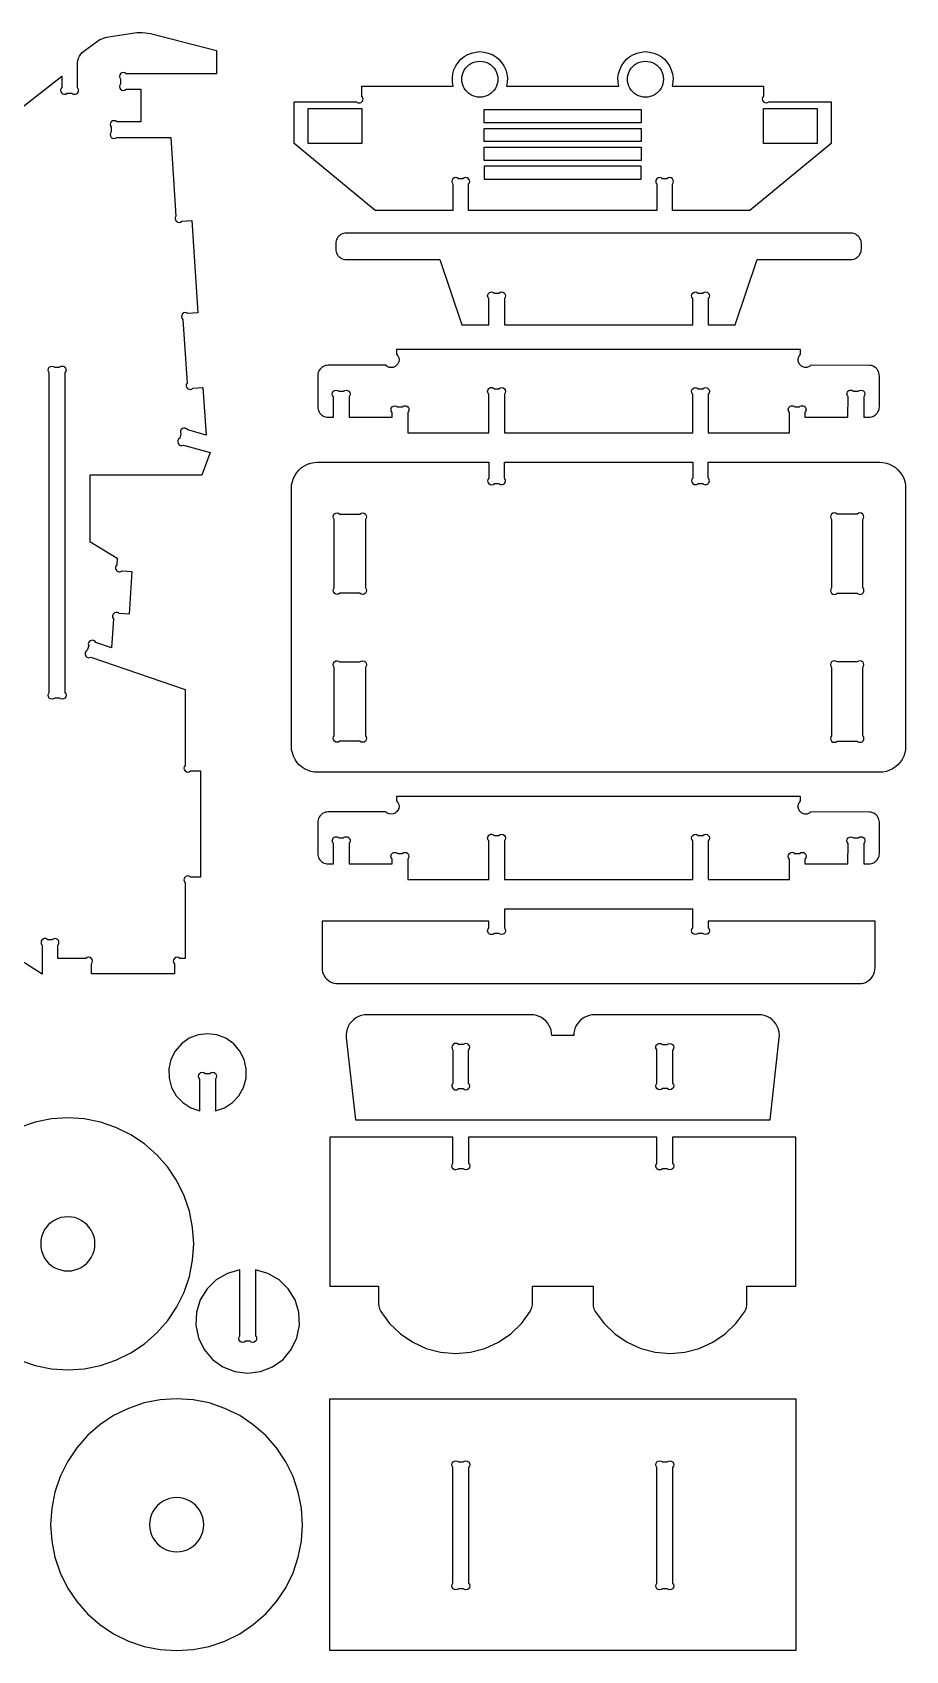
# Model space of a CAD drawing. Extents: x -593.7 to -570.2, y 404.3 to 418.1.
# Drawn here: x -586.3 to -579.3, y 405.07 to 418.05 of the extents above; entities that cross this region are included whole.
import ezdxf

# ---------------------------------------------------------------- set-up
doc = ezdxf.new("R2010")
doc.units = 0
doc.header["$MEASUREMENT"] = 0
doc.layers.get('0').update_dxf_attribs({"linetype": 'CONTINUOUS'})

msp = doc.modelspace()

# ---------------------------------------------------------------- linework, layer by layer
msp.add_lwpolyline([(-586.909, 417.042), (-586.065, 417.704), (-586.065, 417.612, 1), (-586.021, 417.567), (-585.984, 417.567, 1), (-585.94, 417.612), (-585.94, 417.811), (-585.937, 417.83), (-585.932, 417.847), (-585.923, 417.864), (-585.913, 417.88), (-585.9, 417.894), (-585.877, 417.912), (-585.759, 417.997), (-585.705, 418.017), (-585.462, 418.055), (-585.421, 418.055), (-585.393, 418.052), (-585.353, 418.045), (-584.823, 417.909), (-584.823, 417.723), (-585.549, 417.723, 1), (-585.593, 417.679), (-585.593, 417.642, 1), (-585.549, 417.598), (-585.431, 417.598), (-585.431, 417.337), (-585.624, 417.337, 1), (-585.668, 417.293), (-585.668, 417.256, 1), (-585.624, 417.212), (-585.191, 417.212), (-585.149, 416.581, 1), (-585.102, 416.54), (-585.022, 416.546), (-584.973, 415.804), (-585.053, 415.799, 1), (-585.094, 415.752), (-585.06, 415.241, 1), (-585.013, 415.2), (-584.933, 415.205), (-584.907, 414.824), (-585.055, 414.865, 1), (-585.109, 414.834), (-585.119, 414.799, 1), (-585.088, 414.744), (-584.874, 414.685), (-584.941, 414.502), (-585.841, 414.502), (-585.841, 413.97), (-585.621, 413.836), (-585.624, 413.782, 1), (-585.582, 413.735), (-585.502, 413.73), (-585.523, 413.386), (-585.604, 413.391, 1), (-585.65, 413.35), (-585.665, 413.116), (-585.793, 413.16, 1), (-585.849, 413.132), (-585.861, 413.097, 1), (-585.833, 413.041), (-585.076, 412.783), (-585.076, 412.173, 1), (-585.032, 412.129), (-584.951, 412.129), (-584.951, 411.278), (-585.032, 411.278, 1), (-585.076, 411.234), (-585.076, 410.625), (-585.117, 410.625, 1), (-585.161, 410.581), (-585.161, 410.5), (-585.827, 410.5), (-585.827, 410.581, 1), (-585.872, 410.625), (-586.097, 410.625), (-586.097, 410.731, 1), (-586.141, 410.775), (-586.177, 410.775, 1), (-586.222, 410.731), (-586.222, 410.499), (-586.497, 410.676)], format="xyb")
for points in [[(-581.208, 417.814), (-581.19, 417.786), (-581.176, 417.755), (-581.167, 417.723), (-581.162, 417.69), (-581.163, 417.656), (-581.169, 417.623), (-580.437, 417.623), (-580.437, 417.542, 1), (-580.393, 417.498), (-579.895, 417.498), (-579.895, 417.162), (-580.545, 416.626), (-581.167, 416.626), (-581.167, 416.836, 1), (-581.211, 416.88), (-581.248, 416.88, 1), (-581.292, 416.836), (-581.292, 416.626), (-582.802, 416.626), (-582.802, 416.836, 1), (-582.847, 416.88), (-582.883, 416.88, 1), (-582.927, 416.836), (-582.927, 416.626), (-583.55, 416.626), (-584.2, 417.162), (-584.2, 417.498), (-583.702, 417.498, 1), (-583.657, 417.542), (-583.657, 417.623), (-582.925, 417.623), (-582.931, 417.656), (-582.932, 417.69), (-582.928, 417.723), (-582.919, 417.755), (-582.905, 417.786), (-582.886, 417.814), (-582.864, 417.839), (-582.838, 417.86), (-582.809, 417.877), (-582.778, 417.889), (-582.745, 417.897), (-582.711, 417.9), (-582.678, 417.897), (-582.645, 417.889), (-582.614, 417.877), (-582.585, 417.86), (-582.559, 417.839), (-582.537, 417.814), (-582.518, 417.786), (-582.504, 417.755), (-582.495, 417.723), (-582.491, 417.69), (-582.492, 417.656), (-582.498, 417.623), (-581.597, 417.623), (-581.603, 417.656), (-581.604, 417.69), (-581.599, 417.723), (-581.59, 417.755), (-581.576, 417.786), (-581.558, 417.814), (-581.535, 417.839), (-581.509, 417.86), (-581.48, 417.877), (-581.449, 417.889), (-581.416, 417.897), (-581.383, 417.9), (-581.35, 417.897), (-581.317, 417.889), (-581.286, 417.877), (-581.257, 417.86), (-581.231, 417.839)], [(-583.856, 416.402), (-583.861, 416.392), (-583.865, 416.382), (-583.867, 416.371), (-583.867, 416.36), (-583.867, 416.316), (-583.867, 416.305), (-583.865, 416.294), (-583.861, 416.284), (-583.856, 416.274), (-583.85, 416.265), (-583.843, 416.257), (-583.835, 416.25), (-583.826, 416.243), (-583.816, 416.239), (-583.806, 416.235), (-583.795, 416.233), (-583.784, 416.232), (-583.032, 416.232), (-582.855, 415.709), (-582.64, 415.709), (-582.64, 415.919, -1), (-582.595, 415.963), (-582.559, 415.963, -1), (-582.515, 415.919), (-582.515, 415.709), (-581.004, 415.709), (-581.004, 415.919, -1), (-580.96, 415.963), (-580.923, 415.963, -1), (-580.879, 415.919), (-580.879, 415.709), (-580.664, 415.709), (-580.487, 416.232), (-579.735, 416.232), (-579.724, 416.233), (-579.713, 416.235), (-579.703, 416.239), (-579.693, 416.243), (-579.684, 416.25), (-579.676, 416.257), (-579.669, 416.265), (-579.663, 416.274), (-579.658, 416.284), (-579.654, 416.294), (-579.652, 416.305), (-579.651, 416.316), (-579.651, 416.36), (-579.652, 416.371), (-579.654, 416.382), (-579.658, 416.392), (-579.663, 416.402), (-579.669, 416.411), (-579.676, 416.419), (-579.684, 416.426), (-579.693, 416.432), (-579.703, 416.437), (-579.713, 416.441), (-579.724, 416.443), (-579.735, 416.444), (-583.784, 416.444), (-583.795, 416.443), (-583.806, 416.441), (-583.816, 416.437), (-583.826, 416.432), (-583.835, 416.426), (-583.843, 416.419), (-583.85, 416.411)], [(-584.009, 415.322), (-584.011, 415.311), (-584.011, 415.3), (-584.011, 415.05), (-584.011, 415.039), (-584.009, 415.029), (-584.005, 415.018), (-584, 415.009), (-583.994, 414.999), (-583.987, 414.991), (-583.979, 414.984), (-583.97, 414.978), (-583.96, 414.973), (-583.95, 414.97), (-583.939, 414.968), (-583.928, 414.967), (-583.886, 414.967), (-583.886, 415.131, -1), (-583.842, 415.175), (-583.806, 415.175, -1), (-583.761, 415.131), (-583.761, 414.967), (-583.415, 414.967), (-583.415, 415.006, -1), (-583.371, 415.05), (-583.334, 415.05, -1), (-583.29, 415.006), (-583.29, 414.842), (-582.64, 414.842), (-582.64, 415.152, -1), (-582.595, 415.196), (-582.559, 415.196, -1), (-582.515, 415.152), (-582.515, 414.842), (-581.004, 414.842), (-581.004, 415.152, -1), (-580.96, 415.196), (-580.923, 415.196, -1), (-580.879, 415.152), (-580.879, 414.842), (-580.229, 414.842), (-580.229, 415.006, -1), (-580.184, 415.05), (-580.148, 415.05, -1), (-580.104, 415.006), (-580.104, 414.967), (-579.761, 414.967), (-579.758, 415.132, -1), (-579.714, 415.175), (-579.677, 415.175, -1), (-579.632, 415.131), (-579.632, 414.967), (-579.591, 414.967), (-579.58, 414.968), (-579.569, 414.97), (-579.559, 414.973), (-579.549, 414.978), (-579.54, 414.984), (-579.532, 414.991), (-579.525, 414.999), (-579.519, 415.009), (-579.514, 415.018), (-579.51, 415.029), (-579.508, 415.039), (-579.507, 415.05), (-579.507, 415.3), (-579.508, 415.311), (-579.511, 415.322), (-579.515, 415.333), (-579.52, 415.343), (-579.526, 415.352), (-579.534, 415.36), (-579.542, 415.367), (-579.552, 415.373), (-579.562, 415.378), (-579.573, 415.381), (-579.584, 415.383), (-580.056, 415.384), (-580.062, 415.378), (-580.068, 415.374), (-580.075, 415.371), (-580.083, 415.368), (-580.09, 415.367), (-580.098, 415.366), (-580.106, 415.367), (-580.113, 415.368), (-580.121, 415.371), (-580.128, 415.374), (-580.134, 415.378), (-580.14, 415.384), (-580.146, 415.39), (-580.15, 415.396), (-580.154, 415.404), (-580.156, 415.412), (-580.158, 415.42), (-580.159, 415.428), (-580.158, 415.436), (-580.156, 415.444), (-580.154, 415.452), (-580.15, 415.459), (-580.146, 415.466), (-580.14, 415.472), (-580.14, 415.509), (-583.379, 415.509), (-583.379, 415.472), (-583.369, 415.459), (-583.362, 415.444), (-583.36, 415.428), (-583.362, 415.412), (-583.369, 415.396), (-583.379, 415.384), (-583.392, 415.374), (-583.407, 415.367), (-583.423, 415.365), (-583.439, 415.367), (-583.454, 415.374), (-583.467, 415.384), (-583.928, 415.384), (-583.939, 415.383), (-583.95, 415.381), (-583.96, 415.377), (-583.97, 415.372), (-583.979, 415.366), (-583.987, 415.359), (-583.994, 415.351), (-584, 415.342), (-584.005, 415.332)], [(-586.165, 412.758), (-586.165, 415.324, -1), (-586.121, 415.368), (-586.084, 415.368, -1), (-586.04, 415.324), (-586.04, 412.758, -1), (-586.084, 412.714), (-586.121, 412.714, -1)], [(-582.64, 414.606), (-582.64, 414.479, 1), (-582.595, 414.435), (-582.559, 414.435, 1), (-582.515, 414.479), (-582.515, 414.606), (-581.004, 414.606), (-581.004, 414.479, 1), (-580.96, 414.435), (-580.923, 414.435, 1), (-580.879, 414.479), (-580.879, 414.606), (-579.505, 414.606), (-579.478, 414.604), (-579.451, 414.599), (-579.425, 414.59), (-579.401, 414.578), (-579.378, 414.563), (-579.358, 414.545), (-579.34, 414.524), (-579.324, 414.502), (-579.312, 414.477), (-579.304, 414.452), (-579.298, 414.425), (-579.297, 414.398), (-579.297, 412.327), (-579.298, 412.299), (-579.304, 412.273), (-579.312, 412.247), (-579.324, 412.222), (-579.34, 412.2), (-579.358, 412.179), (-579.378, 412.161), (-579.401, 412.146), (-579.425, 412.134), (-579.451, 412.125), (-579.478, 412.12), (-579.505, 412.118), (-584.014, 412.118), (-584.041, 412.12), (-584.068, 412.125), (-584.094, 412.134), (-584.118, 412.146), (-584.141, 412.161), (-584.161, 412.179), (-584.179, 412.2), (-584.194, 412.222), (-584.206, 412.247), (-584.215, 412.273), (-584.221, 412.299), (-584.222, 412.327), (-584.222, 414.398), (-584.221, 414.425), (-584.215, 414.452), (-584.206, 414.477), (-584.194, 414.502), (-584.179, 414.524), (-584.161, 414.545), (-584.141, 414.563), (-584.118, 414.578), (-584.094, 414.59), (-584.068, 414.599), (-584.041, 414.604), (-584.014, 414.606)], [(-583.879, 413.599), (-583.879, 414.146, -1), (-583.834, 414.19), (-583.673, 414.19, -1), (-583.629, 414.146), (-583.629, 413.599, -1), (-583.673, 413.555), (-583.834, 413.555, -1)], [(-579.89, 414.146), (-579.89, 413.599, 1), (-579.846, 413.555), (-579.684, 413.555, 1), (-579.64, 413.599), (-579.64, 414.146, 1), (-579.684, 414.19), (-579.846, 414.19, 1)], [(-583.629, 412.96), (-583.629, 412.412, -1), (-583.673, 412.368), (-583.834, 412.368, -1), (-583.879, 412.412), (-583.879, 412.96, -1), (-583.834, 413.004), (-583.673, 413.004, -1)], [(-579.89, 412.96), (-579.89, 412.412, 1), (-579.846, 412.368), (-579.684, 412.368, 1), (-579.64, 412.412), (-579.64, 412.96, 1), (-579.684, 413.004), (-579.846, 413.004, 1)], [(-584.009, 411.738), (-584.011, 411.727), (-584.011, 411.717), (-584.011, 411.467), (-584.011, 411.456), (-584.009, 411.445), (-584.005, 411.435), (-584, 411.425), (-583.994, 411.416), (-583.987, 411.408), (-583.979, 411.4), (-583.97, 411.394), (-583.96, 411.39), (-583.95, 411.386), (-583.939, 411.384), (-583.928, 411.383), (-583.886, 411.383), (-583.886, 411.547, -1), (-583.842, 411.592), (-583.806, 411.592, -1), (-583.761, 411.547), (-583.761, 411.383), (-583.415, 411.383), (-583.415, 411.422, -1), (-583.371, 411.467), (-583.334, 411.467, -1), (-583.29, 411.422), (-583.29, 411.258), (-582.64, 411.258), (-582.64, 411.568, -1), (-582.595, 411.612), (-582.559, 411.612, -1), (-582.515, 411.568), (-582.515, 411.258), (-581.004, 411.258), (-581.004, 411.568, -1), (-580.96, 411.612), (-580.923, 411.612, -1), (-580.879, 411.568), (-580.879, 411.258), (-580.229, 411.258), (-580.229, 411.422, -1), (-580.184, 411.467), (-580.148, 411.467, -1), (-580.104, 411.422), (-580.104, 411.383), (-579.761, 411.383), (-579.758, 411.548, -1), (-579.714, 411.592), (-579.677, 411.592, -1), (-579.632, 411.547), (-579.632, 411.383), (-579.591, 411.383), (-579.58, 411.384), (-579.569, 411.386), (-579.559, 411.39), (-579.549, 411.394), (-579.54, 411.4), (-579.532, 411.408), (-579.525, 411.416), (-579.519, 411.425), (-579.514, 411.435), (-579.51, 411.445), (-579.508, 411.456), (-579.507, 411.467), (-579.507, 411.717), (-579.508, 411.728), (-579.511, 411.739), (-579.515, 411.749), (-579.52, 411.759), (-579.526, 411.768), (-579.534, 411.776), (-579.542, 411.783), (-579.552, 411.789), (-579.562, 411.794), (-579.573, 411.798), (-579.584, 411.799), (-580.056, 411.8), (-580.062, 411.795), (-580.068, 411.79), (-580.075, 411.787), (-580.083, 411.784), (-580.09, 411.783), (-580.098, 411.782), (-580.106, 411.783), (-580.113, 411.784), (-580.121, 411.787), (-580.128, 411.79), (-580.134, 411.795), (-580.14, 411.8), (-580.146, 411.806), (-580.15, 411.813), (-580.154, 411.82), (-580.156, 411.828), (-580.158, 411.836), (-580.159, 411.844), (-580.158, 411.852), (-580.156, 411.86), (-580.154, 411.868), (-580.15, 411.875), (-580.146, 411.882), (-580.14, 411.888), (-580.14, 411.925), (-583.379, 411.925), (-583.379, 411.888), (-583.369, 411.875), (-583.362, 411.86), (-583.36, 411.844), (-583.362, 411.828), (-583.369, 411.813), (-583.379, 411.8), (-583.392, 411.79), (-583.407, 411.784), (-583.423, 411.782), (-583.439, 411.784), (-583.454, 411.79), (-583.467, 411.8), (-583.928, 411.8), (-583.939, 411.799), (-583.95, 411.797), (-583.96, 411.794), (-583.97, 411.789), (-583.979, 411.783), (-583.987, 411.775), (-583.994, 411.767), (-584, 411.758), (-584.005, 411.748)], [(-579.619, 410.432), (-579.604, 410.44), (-579.591, 410.449), (-579.579, 410.459), (-579.568, 410.472), (-579.559, 410.485), (-579.551, 410.5), (-579.546, 410.515), (-579.543, 410.532), (-579.542, 410.548), (-579.542, 410.925), (-580.879, 410.925), (-580.879, 410.869, -1), (-580.923, 410.825), (-580.96, 410.825, -1), (-581.004, 410.869), (-581.004, 411.021), (-582.515, 411.021), (-582.515, 410.869, -1), (-582.559, 410.825), (-582.595, 410.825, -1), (-582.64, 410.869), (-582.64, 410.925), (-583.977, 410.925), (-583.977, 410.548), (-583.976, 410.532), (-583.973, 410.515), (-583.967, 410.5), (-583.96, 410.485), (-583.951, 410.472), (-583.94, 410.459), (-583.928, 410.449), (-583.914, 410.44), (-583.9, 410.432), (-583.884, 410.427), (-583.868, 410.424), (-583.852, 410.423), (-579.667, 410.423), (-579.651, 410.424), (-579.635, 410.427)], [(-584.958, 409.402), (-584.958, 409.657, -1), (-584.914, 409.702), (-584.877, 409.702, -1), (-584.833, 409.657), (-584.833, 409.402), (-584.76, 409.427), (-584.696, 409.468), (-584.644, 409.523), (-584.606, 409.59), (-584.586, 409.663), (-584.585, 409.74), (-584.601, 409.814), (-584.636, 409.882), (-584.686, 409.94), (-584.748, 409.984), (-584.82, 410.011), (-584.895, 410.021), (-584.971, 410.011), (-585.042, 409.984), (-585.105, 409.94), (-585.155, 409.882), (-585.189, 409.814), (-585.206, 409.74), (-585.204, 409.663), (-585.184, 409.59), (-585.147, 409.523), (-585.094, 409.468), (-585.03, 409.427)], [(-582.927, 409.89), (-582.927, 409.624, 1), (-582.882, 409.58), (-582.846, 409.58, 1), (-582.802, 409.624), (-582.802, 409.89, 1), (-582.846, 409.934), (-582.882, 409.934, 1)], [(-581.291, 409.624), (-581.291, 409.89, -1), (-581.247, 409.934), (-581.21, 409.934, -1), (-581.166, 409.89), (-581.166, 409.624, -1), (-581.21, 409.58), (-581.247, 409.58, -1)], [(-581.786, 407.793), (-581.715, 407.696), (-581.629, 407.613), (-581.53, 407.545), (-581.421, 407.496), (-581.306, 407.466), (-581.186, 407.455), (-581.067, 407.466), (-580.952, 407.496), (-580.843, 407.545), (-580.744, 407.613), (-580.658, 407.696), (-580.587, 407.793), (-580.582, 407.803), (-580.574, 407.824), (-580.57, 407.846), (-580.569, 407.994), (-580.177, 407.994), (-580.177, 409.191), (-581.166, 409.191), (-581.166, 408.981, -1), (-581.21, 408.937), (-581.247, 408.937, -1), (-581.291, 408.981), (-581.291, 409.191), (-582.802, 409.191), (-582.802, 408.981, -1), (-582.846, 408.937), (-582.882, 408.937, -1), (-582.927, 408.981), (-582.927, 409.191), (-583.916, 409.191), (-583.916, 407.994), (-583.524, 407.994), (-583.524, 407.858), (-583.522, 407.835), (-583.516, 407.813), (-583.506, 407.793), (-583.435, 407.696), (-583.349, 407.613), (-583.25, 407.545), (-583.141, 407.496), (-583.026, 407.466), (-582.906, 407.455), (-582.787, 407.466), (-582.671, 407.496), (-582.563, 407.545), (-582.464, 407.613), (-582.378, 407.696), (-582.307, 407.793), (-582.302, 407.803), (-582.294, 407.824), (-582.29, 407.846), (-582.289, 407.994), (-581.804, 407.994), (-581.804, 407.858), (-581.802, 407.835), (-581.796, 407.813)], [(-584.179, 407.581), (-584.158, 407.682), (-584.163, 407.786), (-584.194, 407.885), (-584.248, 407.973), (-584.322, 408.046), (-584.412, 408.098), (-584.511, 408.126), (-584.511, 407.597, -1), (-584.555, 407.553), (-584.592, 407.553, -1), (-584.636, 407.597), (-584.636, 408.126), (-584.736, 408.098), (-584.826, 408.046), (-584.9, 407.973), (-584.954, 407.885), (-584.984, 407.786), (-584.989, 407.682), (-584.969, 407.581), (-584.924, 407.488), (-584.857, 407.408), (-584.773, 407.348), (-584.677, 407.31), (-584.574, 407.297), (-584.471, 407.31), (-584.375, 407.348), (-584.29, 407.408), (-584.224, 407.488)], [(-582.882, 406.585), (-582.846, 406.585, -1), (-582.802, 406.541), (-582.802, 405.612, -1), (-582.846, 405.568), (-582.882, 405.568, -1), (-582.927, 405.612), (-582.927, 406.541, -1)], [(-581.247, 406.585), (-581.21, 406.585, -1), (-581.166, 406.541), (-581.166, 405.612, -1), (-581.21, 405.568), (-581.247, 405.568, -1), (-581.291, 405.612), (-581.291, 406.541, -1)]]:
    msp.add_lwpolyline(points, format="xyb", close=True)
for points in [[(-582.586, 417.607), (-582.597, 417.591), (-582.609, 417.577), (-582.624, 417.564), (-582.639, 417.554), (-582.656, 417.545), (-582.674, 417.539), (-582.693, 417.536), (-582.711, 417.534), (-582.73, 417.536), (-582.749, 417.539), (-582.767, 417.545), (-582.784, 417.554), (-582.799, 417.564), (-582.814, 417.577), (-582.826, 417.591), (-582.837, 417.607), (-582.845, 417.623), (-582.851, 417.641), (-582.855, 417.66), (-582.856, 417.679), (-582.855, 417.698), (-582.851, 417.716), (-582.845, 417.734), (-582.837, 417.751), (-582.826, 417.767), (-582.814, 417.781), (-582.799, 417.793), (-582.784, 417.804), (-582.767, 417.812), (-582.749, 417.818), (-582.73, 417.822), (-582.711, 417.823), (-582.693, 417.822), (-582.674, 417.818), (-582.656, 417.812), (-582.639, 417.804), (-582.624, 417.793), (-582.609, 417.781), (-582.597, 417.767), (-582.586, 417.751), (-582.578, 417.734), (-582.572, 417.716), (-582.568, 417.698), (-582.567, 417.679), (-582.568, 417.66), (-582.572, 417.641), (-582.578, 417.623)], [(-581.25, 417.734), (-581.243, 417.716), (-581.24, 417.698), (-581.239, 417.679), (-581.24, 417.66), (-581.243, 417.641), (-581.25, 417.623), (-581.258, 417.607), (-581.268, 417.591), (-581.281, 417.577), (-581.295, 417.564), (-581.311, 417.554), (-581.328, 417.545), (-581.346, 417.539), (-581.364, 417.536), (-581.383, 417.534), (-581.402, 417.536), (-581.42, 417.539), (-581.438, 417.545), (-581.455, 417.554), (-581.471, 417.564), (-581.485, 417.577), (-581.498, 417.591), (-581.508, 417.607), (-581.516, 417.623), (-581.523, 417.641), (-581.526, 417.66), (-581.527, 417.679), (-581.526, 417.698), (-581.523, 417.716), (-581.516, 417.734), (-581.508, 417.751), (-581.498, 417.767), (-581.485, 417.781), (-581.471, 417.793), (-581.455, 417.804), (-581.438, 417.812), (-581.42, 417.818), (-581.402, 417.822), (-581.383, 417.823), (-581.364, 417.822), (-581.346, 417.818), (-581.328, 417.812), (-581.311, 417.804), (-581.295, 417.793), (-581.281, 417.781), (-581.268, 417.767), (-581.258, 417.751)], [(-583.657, 417.162), (-584.089, 417.162), (-584.089, 417.445), (-583.657, 417.445)], [(-581.417, 417.329), (-582.678, 417.329), (-582.678, 417.435), (-581.417, 417.435)], [(-580.005, 417.162), (-580.437, 417.162), (-580.437, 417.445), (-580.005, 417.445)], [(-582.678, 417.178), (-582.678, 417.284), (-581.417, 417.284), (-581.417, 417.178)], [(-582.678, 417.027), (-582.678, 417.133), (-581.417, 417.133), (-581.417, 417.027)], [(-581.417, 416.876), (-581.417, 416.982), (-582.678, 416.982), (-582.678, 416.876)], [(-580.31, 409.988), (-580.309, 410.011), (-580.312, 410.034), (-580.317, 410.057), (-580.326, 410.079), (-580.337, 410.099), (-580.352, 410.117), (-580.368, 410.133), (-580.387, 410.147), (-580.408, 410.158), (-580.43, 410.166), (-580.452, 410.171), (-580.476, 410.173), (-581.792, 410.173), (-581.813, 410.171), (-581.835, 410.167), (-581.855, 410.16), (-581.875, 410.15), (-581.893, 410.138), (-581.91, 410.124), (-581.924, 410.107), (-581.936, 410.089), (-581.946, 410.07), (-581.953, 410.049), (-581.957, 410.028), (-581.958, 410.006), (-582.135, 410.006), (-582.136, 410.028), (-582.14, 410.049), (-582.147, 410.07), (-582.157, 410.089), (-582.169, 410.107), (-582.183, 410.124), (-582.2, 410.138), (-582.218, 410.15), (-582.237, 410.16), (-582.258, 410.167), (-582.279, 410.171), (-582.301, 410.173), (-583.617, 410.173), (-583.64, 410.171), (-583.663, 410.166), (-583.685, 410.158), (-583.706, 410.147), (-583.725, 410.133), (-583.741, 410.117), (-583.756, 410.099), (-583.767, 410.079), (-583.776, 410.057), (-583.781, 410.034), (-583.784, 410.011), (-583.783, 409.988), (-583.71, 409.329), (-580.382, 409.329)], [(-585.884, 408.507), (-585.908, 408.523), (-585.933, 408.536), (-585.96, 408.545), (-585.988, 408.55), (-586.016, 408.552), (-586.045, 408.55), (-586.073, 408.545), (-586.1, 408.536), (-586.125, 408.523), (-586.149, 408.507), (-586.17, 408.489), (-586.189, 408.467), (-586.205, 408.444), (-586.217, 408.418), (-586.227, 408.391), (-586.232, 408.363), (-586.234, 408.335), (-586.232, 408.306), (-586.227, 408.278), (-586.217, 408.252), (-586.205, 408.226), (-586.189, 408.202), (-586.17, 408.181), (-586.149, 408.162), (-586.125, 408.146), (-586.1, 408.134), (-586.073, 408.125), (-586.045, 408.119), (-586.016, 408.117), (-585.988, 408.119), (-585.96, 408.125), (-585.933, 408.134), (-585.908, 408.146), (-585.884, 408.162), (-585.863, 408.181), (-585.844, 408.202), (-585.828, 408.226), (-585.815, 408.252), (-585.806, 408.278), (-585.801, 408.306), (-585.799, 408.335), (-585.801, 408.363), (-585.806, 408.391), (-585.815, 408.418), (-585.828, 408.444), (-585.844, 408.467), (-585.863, 408.489)], [(-584.429, 406.796), (-584.529, 406.883), (-584.638, 406.957), (-584.757, 407.015), (-584.882, 407.058), (-585.012, 407.083), (-585.144, 407.092), (-585.276, 407.083), (-585.405, 407.058), (-585.53, 407.015), (-585.649, 406.957), (-585.759, 406.883), (-585.858, 406.796), (-585.945, 406.697), (-586.019, 406.587), (-586.077, 406.468), (-586.12, 406.343), (-586.145, 406.213), (-586.154, 406.081), (-586.145, 405.95), (-586.12, 405.82), (-586.077, 405.695), (-586.019, 405.576), (-585.945, 405.466), (-585.858, 405.367), (-585.759, 405.28), (-585.649, 405.206), (-585.53, 405.148), (-585.405, 405.105), (-585.276, 405.08), (-585.144, 405.071), (-585.012, 405.08), (-584.882, 405.105), (-584.757, 405.148), (-584.638, 405.206), (-584.529, 405.28), (-584.429, 405.367), (-584.342, 405.466), (-584.269, 405.576), (-584.21, 405.695), (-584.168, 405.82), (-584.142, 405.95), (-584.133, 406.081), (-584.142, 406.213), (-584.168, 406.343), (-584.21, 406.468), (-584.269, 406.587), (-584.342, 406.697)], [(-580.177, 405.071), (-583.916, 405.071), (-583.916, 407.09), (-580.177, 407.09)], [(-585.035, 405.893), (-585.011, 405.909), (-584.99, 405.928), (-584.971, 405.949), (-584.955, 405.973), (-584.943, 405.998), (-584.934, 406.025), (-584.928, 406.053), (-584.926, 406.081), (-584.928, 406.11), (-584.934, 406.138), (-584.943, 406.165), (-584.955, 406.19), (-584.971, 406.214), (-584.99, 406.235), (-585.011, 406.254), (-585.035, 406.27), (-585.06, 406.282), (-585.087, 406.292), (-585.115, 406.297), (-585.144, 406.299), (-585.172, 406.297), (-585.2, 406.292), (-585.227, 406.282), (-585.252, 406.27), (-585.276, 406.254), (-585.297, 406.235), (-585.316, 406.214), (-585.332, 406.19), (-585.345, 406.165), (-585.354, 406.138), (-585.359, 406.11), (-585.361, 406.081), (-585.359, 406.053), (-585.354, 406.025), (-585.345, 405.998), (-585.332, 405.973), (-585.316, 405.949), (-585.297, 405.928), (-585.276, 405.909), (-585.252, 405.893), (-585.227, 405.881), (-585.2, 405.871), (-585.172, 405.866), (-585.144, 405.864), (-585.115, 405.866), (-585.087, 405.871), (-585.06, 405.881)]]:
    msp.add_lwpolyline(points, close=True)
msp.add_lwpolyline([(-586.403, 407.401), (-586.278, 407.359), (-586.148, 407.333), (-586.016, 407.324), (-585.885, 407.333), (-585.755, 407.359), (-585.63, 407.401), (-585.511, 407.46), (-585.401, 407.533), (-585.302, 407.62), (-585.215, 407.72), (-585.141, 407.83), (-585.083, 407.948), (-585.04, 408.073), (-585.015, 408.203), (-585.006, 408.335), (-585.015, 408.467), (-585.04, 408.596), (-585.083, 408.721), (-585.141, 408.84), (-585.215, 408.95), (-585.302, 409.049), (-585.401, 409.136), (-585.511, 409.21), (-585.63, 409.268), (-585.755, 409.311), (-585.885, 409.337), (-586.016, 409.345), (-586.148, 409.337), (-586.278, 409.311), (-586.403, 409.268)])

doc.saveas('drawing.dxf')
